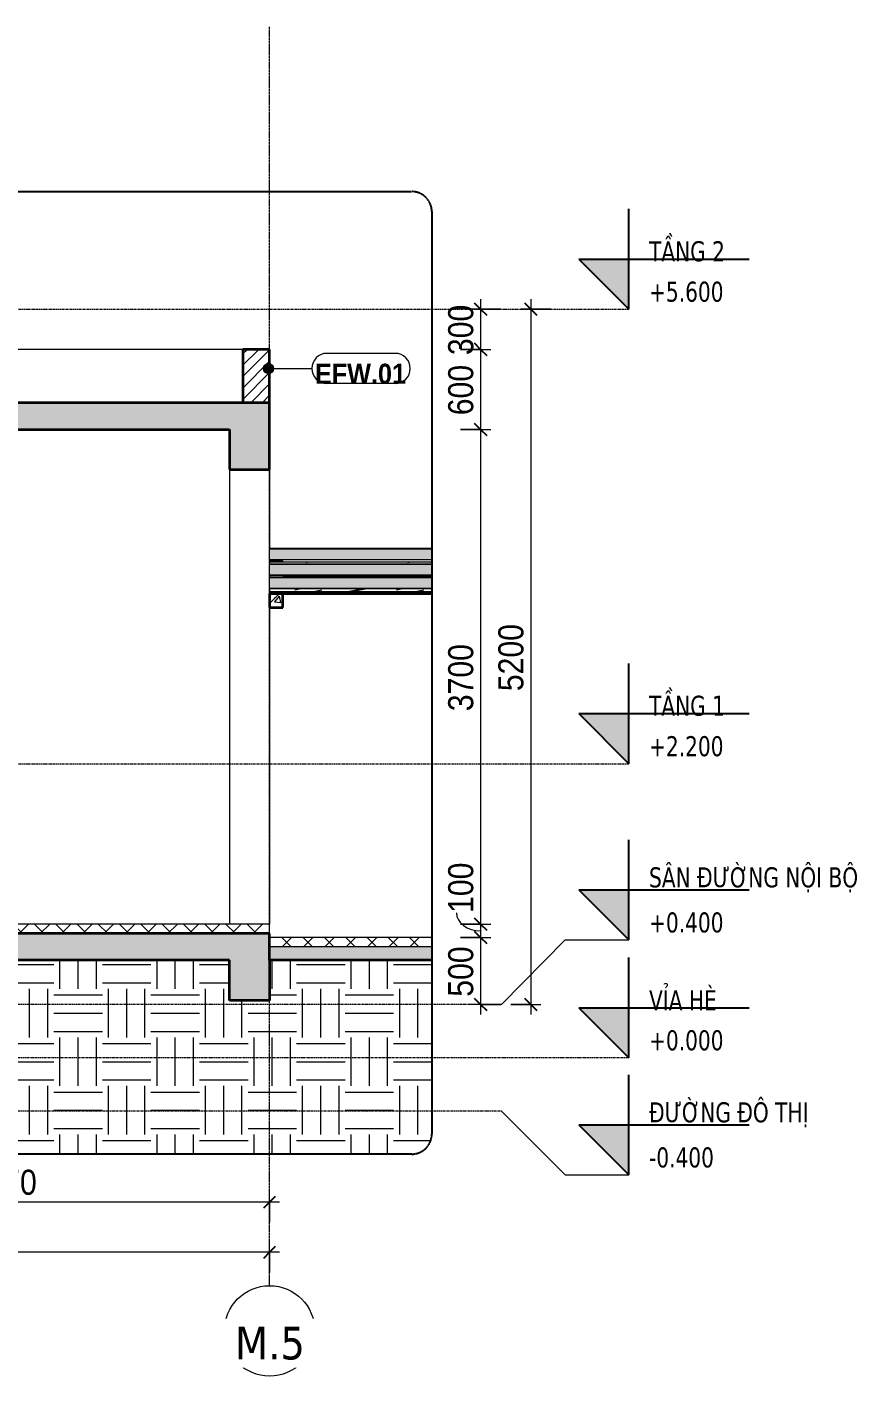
# Model space of a CAD drawing. Header units: millimetres. Extents: x 68650 to 268645, y -2410 to 17645.
# Drawn here: x 235854 to 242060, y -2380 to 7711 of the extents above; entities that cross this region are included whole.
import ezdxf

# ---------------------------------------------------------------- set-up
doc = ezdxf.new("R2010")
doc.units = ezdxf.units.MM
for name, pattern in [('Centre', [31.75, 6.35, -4.7625, 15.875, -4.7625]), ('Grid Line', [22.225, 12.7, -3.175, 3.175, -3.175]), ('Hidden', [7.14375, 4.7625, -2.38125])]:
    doc.linetypes.add(name, pattern=pattern)
for name, color, linetype, lineweight in [('A-ANNO-DIMS', 211, 'Continuous', 9), ('A-ANNO-DIMS-75', 211, 'Continuous', 9), ('A-ANNO-NOTE', 131, 'Continuous', 9), ('A-DETL-GENF', 92, 'Continuous', 18), ('A-DETL-GENF-2', 92, 'Hidden', 25), ('A-DETL-GENF-3', 9, 'Continuous', 18), ('A-DETL-MEDM', 33, 'Continuous', 35), ('A-FLOR-FNSH-1', 7, 'Continuous', 18), ('A-FLOR-LEVL', 51, 'Continuous', 9), ('A-FLOR-LEVL-1', 51, 'Continuous', 25), ('A-FLOR-LEVL-2', 51, 'Centre', 9), ('A-FLOR-MCUT', 51, 'Continuous', 18), ('A-FLOR-PATT-1', 8, 'Continuous', 18), ('A-GLAZ-CURT', 52, 'Continuous', 18), ('A-GLAZ-CURT-1', 8, 'Continuous', 18), ('A-GLAZ-CURT-2', 52, 'Continuous', 25), ('A-GLAZ-CWMG', 51, 'Continuous', 18), ('A-WALL', 113, 'Continuous', 18), ('A-WALL-2', 250, 'Continuous', 35), ('A-WALL-PATT-1', 111, 'Continuous', 18), ('S-COLS', 52, 'Continuous', 18), ('S-COLS-1', 52, 'Continuous', 35), ('S-COLS-3', 9, 'Continuous', 18), ('S-GRID-1', 1, 'Grid Line', 9), ('S-GRID-IDEN', 1, 'Continuous', 9)]:
    doc.layers.add(name, color=color, linetype=linetype, lineweight=lineweight)
doc.styles.add('Arial_B', font='arialbd.ttf', dxfattribs={"width": 0.9, "height": 150})
doc.styles.add('Tahoma_B', font='tahomabd.ttf', dxfattribs={"height": 243.75})
doc.styles.add('Tahoma_B_1', font='tahomabd.ttf', dxfattribs={"width": 0.85, "height": 150})
doc.styles.add('UTM Avo', font='', dxfattribs={"width": 0.9, "height": 187.5})
doc.styles.get('UTM Avo').set_extended_font_data('UTM Avo')
doc.dimstyles.new('1_Dim_chi_tiet_2_5', dxfattribs={"dimscale": 304.8, "dimtxt": 187.368928, "dimasz": 0.295276, "dimexe": 0.246063, "dimexo": 0.0625, "dimgap": 0.024606, "dimtad": 1, "dimdec": 0, "dimrnd": 5, "dimzin": 0, "dimdsep": 46, "dimtxsty": 'UTM Avo', "dimblk1": 'OBLIQUE', "dimblk2": 'OBLIQUE', "dimsah": 1, "dimcen": 0.09, "dimdle": 0.246063, "dimazin": 0, "dimtfac": 1, "dimtdec": 4, "dimtix": 1, "dimtmove": 0, "dimatfit": 3, "dimfxl": 0.492126, "dimfxlon": 1, "dimtvp": 1, "dimtolj": 1, "dimtzin": 0, "dimarcsym": 2})
doc.dimstyles.new('1_Dim_chi_tiet_2_5_1', dxfattribs={"dimscale": 304.8, "dimtxt": 187.368928, "dimasz": 0.295276, "dimexe": 0.246063, "dimexo": 0.0625, "dimgap": 0.024606, "dimtad": 1, "dimdec": 0, "dimrnd": 5, "dimzin": 0, "dimdsep": 46, "dimtxsty": 'UTM Avo', "dimblk1": 'OBLIQUE', "dimblk2": 'OBLIQUE', "dimsah": 1, "dimcen": 0.09, "dimdle": 0.246063, "dimazin": 0, "dimtfac": 1, "dimtdec": 4, "dimtix": 1, "dimtmove": 1, "dimatfit": 3, "dimfxl": 0.492126, "dimfxlon": 1, "dimtvp": 1, "dimtolj": 1, "dimtzin": 0, "dimarcsym": 2})
pattern_1 = [(45, (223716.03, 2375), (-79.5495, 79.5495), []), (135, (223716.03, 2375), (-79.5495, -79.5495), [])]
pattern_2 = [(50, (75501.14, 2375), (546.553, -47.817), [57.15, -628.65]), (355, (75501.14, 2375), (-105.728, 573.17), [45.72, -502.92]), (100.451, (75546.7, 2371), (440.828, 525.35), [48.57, -534.27]), (46.184, (75501.14, 2527.4), (813.237, -126.13), [85.725, -942.975]), (96.636, (75568.9, 2516.9), (712.207, 742.283), [72.855, -801.405]), (351.184, (75501.1, 2527.4), (712.215, 742.276), [68.58, -754.38]), (21, (75577.34, 2489.3), (454.843, -306.796), [57.15, -628.65]), (326, (75577.34, 2489.3), (185.406, 552.564), [45.72, -502.92]), (71.451, (75615.24, 2463.73), (640.251, 245.764), [48.57, -534.27]), (37.5, (75501.14, 2375), (9.2664, 253.665), [5.029, -491.795, 5.029, -505.511, -504.825]), (37.5, (75501.14, 2375), (9.2664, 253.665), [-1007.364, 5.029, -499.796]), (7.5, (75501.14, 2375), (200.4594, 300.5414), [5.029, -286.055, 5.029, -480.365, -192.405]), (7.5, (75501.14, 2375), (200.4594, 300.5414), [-776.478, 5.029, -187.376]), (327.5, (75331.21, 2375), (406.7728, -17.1864), [5.029, -185.471, 5.029, -589.331, -788.67]), (327.5, (75331.21, 2375), (406.7728, -17.1864), [-784.86, 5.029, -783.641]), (317.5, (75255, 2375), (444.388, 76.28), [5.029, -242.621, 5.029, -389.687, -560.07]), (317.5, (75255, 2375), (444.388, 76.28), [-642.366, 5.029, -555.041]), (45, (75501.14, 2375), (-188.5854, 188.5854), []), (45, (75501.14, 2660.75), (-188.5854, 188.5854), [])]
pattern_3 = [(11.254, (76396.27, 3477.935), (0.00027, 75.81383), [121.397, -655.543]), (11.254, (75634.27, 3477.935), (0.00027, 75.81383), [121.397, -655.543]), (11.254, (76761.045, 3492.58), (0.00027, 75.81383), [121.397, -655.543]), (11.254, (75999.045, 3492.58), (0.00027, 75.81383), [121.397, -655.543]), (11.254, (76705.836, 3487.41), (0.00027, 75.81383), [121.397, -655.543]), (11.254, (75943.836, 3487.41), (0.00027, 75.81383), [121.397, -655.543]), (11.254, (76649.56, 3517.02), (0.00027, 75.81383), [59.004, -717.935]), (11.254, (75887.56, 3517.02), (0.00027, 75.81383), [59.004, -717.935]), (11.254, (76612.75, 3512.44), (0.00027, 75.81383), [121.397, -655.543]), (11.254, (75850.75, 3512.44), (0.00027, 75.81383), [121.397, -655.543]), (11.254, (76619.246, 3515.73), (0.00027, 75.81383), [121.397, -655.543]), (11.254, (75857.246, 3515.73), (0.00027, 75.81383), [121.397, -655.543]), (11.254, (76311.816, 3501.3), (0.00027, 75.81383), [121.397, -655.543]), (11.254, (75549.816, 3501.3), (0.00027, 75.81383), [121.397, -655.543]), (11.254, (76318.31, 3505.174), (0.00027, 75.81383), [121.397, -655.543]), (11.254, (75556.31, 3505.174), (0.00027, 75.81383), [121.397, -655.543]), (11.254, (76320.06, 3507.97), (0.00027, 75.81383), [121.397, -655.543]), (11.254, (75558.06, 3507.97), (0.00027, 75.81383), [121.397, -655.543])]

# ---------------------------------------------------------------- blocks, each defined once
blk = doc.blocks.new('TRỤ ĐỂ XE ĐẦU HỒI - TRỤ ĐỂ XE ĐẦU HỒI-V80-TKCS_NHÀ MÁY PHÁT ĐIỆN - MẶT CẮT 1')
at = {"layer": 'S-COLS-3'}
h = blk.add_hatch(dxfattribs=at)
h.set_pattern_fill('FP_78', color=256, style=0, pattern_type=2)
h.set_pattern_definition(pattern_2)
h.paths.add_polyline_path([(89553, 3369), (89553, 3470), (89453, 3470), (89453, 3369)])
h = blk.add_hatch(dxfattribs=at)
h.set_pattern_fill('FP_78', color=256, style=0, pattern_type=2)
h.set_pattern_definition(pattern_2)
h.paths.add_polyline_path([(89553, 3369), (89553, 3470), (89453, 3470), (89453, 3369)])
at = {"layer": 'S-COLS'}
for p, q in [((89453, 3718), (89453, 3707)), ((89553, 3718), (89453, 3718)), ((89553, 3707), (89553, 3718)), ((89453, 3597), (89453, 3594)), ((89553, 3594), (89553, 3597)), ((89453, 3510), (89453, 3508)), ((89453, 3472), (89453, 3470)), ((89553, 3508), (89553, 3510)), ((89553, 3470), (89553, 3472))]:
    blk.add_line(p, q, dxfattribs=at)
at = {"layer": 'S-COLS-1'}
for p, q in [((89553, 3470), (89453, 3470)), ((89453, 3470), (89453, 3369)), ((89553, 3369), (89553, 3470)), ((89453, 3369), (89553, 3369))]:
    blk.add_line(p, q, dxfattribs=at)
blk = doc.blocks.new('Rectangular Mullion - 40 x 80mm-2358312-TKCS_NHÀ MÁY PHÁT ĐIỆN - MẶT CẮT 1')
at = {"layer": 'A-GLAZ-CWMG'}
for points in [[(89453, 3806), (90666, 3806), (90666, 3809), (89453, 3809)], [(89453, 3726), (90666, 3726), (90666, 3806), (89453, 3806)]]:
    blk.add_hatch(color=256, dxfattribs=at).paths.add_polyline_path(points)
for p, q in [((89453, 3806), (89453, 3809)), ((90666, 3809), (89453, 3809)), ((89453, 3726), (89453, 3806)), ((90666, 3806), (89453, 3806)), ((90666, 3726), (89453, 3726))]:
    blk.add_line(p, q, dxfattribs=at)
blk = doc.blocks.new('System Panel - Glazed-2358310-TKCS_NHÀ MÁY PHÁT ĐIỆN - MẶT CẮT 1')
at = {"layer": 'A-GLAZ-CURT'}
h = blk.add_hatch(dxfattribs=at)
h.set_pattern_fill('FP_80', color=256, style=0, pattern_type=2)
h.set_pattern_definition(pattern_3)
h.paths.add_polyline_path([(90666, 3484), (90666, 3508), (89453, 3508), (89453, 3484)])
at = {"layer": 'A-GLAZ-CURT-1'}
h = blk.add_hatch(dxfattribs=at)
h.set_pattern_fill('FP_81', color=256, style=0, pattern_type=2)
h.set_pattern_definition([(45, (75501.14, 2375), (-126.285, 126.285), []), (45, (75501.14, 2464.3), (-126.285, 126.285), []), (50, (75501.14, 2375), (204.957, -17.931), [21.431, -235.744]), (355, (75501.14, 2375), (-39.6478, 214.9384), [17.145, -188.595]), (100.451, (75518.22, 2373.5), (165.3105, 197.0067), [18.214, -200.351]), (46.184, (75501.14, 2432.15), (304.964, -47.2988), [32.147, -353.616]), (96.636, (75526.55, 2428.2), (267.078, 278.356), [27.321, -300.527]), (351.184, (75501.14, 2432.15), (267.08, 278.3534), [25.718, -282.893]), (21, (75529.72, 2417.86), (170.5664, -115.0479), [21.431, -235.744]), (326, (75529.72, 2417.86), (69.5275, 207.211), [17.145, -188.595]), (71.451, (75543.93, 2408.28), (240.0946, 92.1618), [18.214, -200.351]), (37.5, (75501.14, 2375), (3.4749, 95.12457), [3.772, -182.537, 3.772, -187.681, -189.309]), (37.5, (75501.14, 2375), (3.4749, 95.12457), [-377.761, 3.772, -185.537]), (7.5, (75501.14, 2375), (75.1724, 112.70316), [3.772, -105.385, 3.772, -178.251, -72.152]), (7.5, (75501.14, 2375), (75.1724, 112.70316), [-291.179, 3.772, -68.38]), (327.5, (75437.42, 2375), (152.54013, -6.4451), [3.772, -67.666, 3.772, -219.113, -295.751]), (327.5, (75437.42, 2375), (152.54013, -6.4451), [-294.323, 3.772, -291.979]), (317.5, (75408.84, 2375), (166.6458, 28.6049), [3.772, -89.097, 3.772, -144.247, -210.026]), (317.5, (75408.84, 2375), (166.6458, 28.6049), [-240.887, 3.772, -206.254])])
h.paths.add_polyline_path([(90666, 3472), (90666, 3484), (89453, 3484), (89453, 3472)])
at = {"layer": 'A-GLAZ-CURT'}
for p, q in [((90666, 3508), (89453, 3508)), ((89453, 3508), (89453, 3484))]:
    blk.add_line(p, q, dxfattribs=at)
at = {"layer": 'A-GLAZ-CURT-2'}
for p, q in [((90666, 3484), (89453, 3484)), ((89453, 3484), (89453, 3472)), ((89453, 3472), (90666, 3472))]:
    blk.add_line(p, q, dxfattribs=at)
blk = doc.blocks.new('System Panel - Glazed-V81-TKCS_NHÀ MÁY PHÁT ĐIỆN - MẶT CẮT 1')
at = {"layer": 'A-GLAZ-CURT'}
h = blk.add_hatch(dxfattribs=at)
h.set_pattern_fill('FP_80', color=256, style=0, pattern_type=2)
h.set_pattern_definition(pattern_3)
h.paths.add_polyline_path([(89453, 3608), (90666, 3608), (90666, 3610), (89453, 3610)])
h.paths.add_polyline_path([(89453, 3693), (90666, 3693), (90666, 3707), (89453, 3707)])
h = blk.add_hatch(dxfattribs=at)
h.set_pattern_fill('FP_82', color=256, style=0, pattern_type=2)
h.set_pattern_definition([(63.321, (76396.27, 2562.1), (-0.003, 758.2195), [265.175, -1431.948]), (63.321, (75634.27, 2562.1), (-0.003, 758.2195), [265.175, -1431.948]), (63.321, (76761.04, 2708.57), (-0.003, 758.2195), [265.175, -1431.948]), (63.321, (75999.04, 2708.57), (-0.003, 758.2195), [265.175, -1431.948]), (63.321, (76705.84, 2656.86), (-0.003, 758.2195), [265.175, -1431.948]), (63.321, (75943.84, 2656.86), (-0.003, 758.2195), [265.175, -1431.948]), (63.321, (76649.56, 2953), (-0.003, 758.2195), [128.888, -1568.236]), (63.321, (75887.56, 2953), (-0.003, 758.2195), [128.888, -1568.236]), (63.321, (76612.75, 2907.17), (-0.003, 758.2195), [265.175, -1431.948]), (63.321, (75850.75, 2907.17), (-0.003, 758.2195), [265.175, -1431.948]), (63.321, (76619.25, 2940.08), (-0.003, 758.2195), [265.175, -1431.948]), (63.321, (75857.25, 2940.08), (-0.003, 758.2195), [265.175, -1431.948]), (63.321, (76311.8, 2795.72), (-0.003, 758.2195), [265.175, -1431.948]), (63.321, (75549.8, 2795.72), (-0.003, 758.2195), [265.175, -1431.948]), (63.321, (76318.3, 2834.5), (-0.003, 758.2195), [265.175, -1431.948]), (63.321, (75556.3, 2834.5), (-0.003, 758.2195), [265.175, -1431.948]), (63.321, (76320.06, 2862.47), (-0.003, 758.2195), [265.175, -1431.948]), (63.321, (75558.06, 2862.47), (-0.003, 758.2195), [265.175, -1431.948])])
h.paths.add_polyline_path([(89553, 3596), (90666, 3596), (90666, 3608), (89453, 3608), (89453, 3597), (89553, 3597)])
for p, q in [((90666, 3707), (89453, 3707)), ((89453, 3707), (89453, 3693)), ((89453, 3610), (89453, 3608)), ((89453, 3608), (90666, 3608)), ((89453, 3608), (89453, 3597)), ((90666, 3596), (89553, 3596))]:
    blk.add_line(p, q, dxfattribs=at)
blk = doc.blocks.new('Rectangular Mullion - 40 x 80mm-2358318-TKCS_NHÀ MÁY PHÁT ĐIỆN - MẶT CẮT 1')
at = {"layer": 'A-GLAZ-CWMG'}
for points in [[(89453, 3590), (90666, 3590), (90666, 3594), (89453, 3594)], [(89453, 3510), (90666, 3510), (90666, 3590), (89453, 3590)]]:
    blk.add_hatch(color=256, dxfattribs=at).paths.add_polyline_path(points)
for p, q in [((89453, 3590), (89453, 3594)), ((90666, 3594), (89453, 3594)), ((89453, 3510), (89453, 3590)), ((90666, 3590), (89453, 3590)), ((90666, 3510), (89453, 3510))]:
    blk.add_line(p, q, dxfattribs=at)
blk = doc.blocks.new('BORDER VIEW - BORDER VIEW-2322467-TKCS_NHÀ MÁY PHÁT ĐIỆN - MẶT CẮT 1')
at = {"layer": 'A-DETL-GENF-2'}
for p, q in [((70443, 6480), (90516, 6480)), ((90666, 6330), (90666, -570)), ((90516, -720), (70443, -720))]:
    blk.add_line(p, q, dxfattribs=at)
for centre, start, end in [((90516, 6330), 0, 90), ((90516, -570), 270, 360)]:
    blk.add_arc(centre, 150, start, end, dxfattribs=at)
blk = doc.blocks.new('Level - CAO ĐỘ LEVEL-350587-TKCS_NHÀ MÁY PHÁT ĐIỆN - MẶT CẮT 1')
at = {"layer": 'A-FLOR-LEVL'}
blk.add_hatch(color=256, dxfattribs=at).paths.add_polyline_path([(92140, 2575), (92140, 2200), (91765, 2575)])
at = {"layer": 'A-FLOR-LEVL-1'}
for p, q in [((92140, 2200), (92140, 2950)), ((91765, 2575), (92140, 2200)), ((91765, 2575), (93040, 2575))]:
    blk.add_line(p, q, dxfattribs=at)
blk = doc.blocks.new('Grid - M_Grid Head - Circle-353313-TKCS_NHÀ MÁY PHÁT ĐIỆN - MẶT CẮT 1')
at = {"layer": 'S-GRID-IDEN'}
blk.add_circle((71453, -2043), 338, dxfattribs=at)
blk = doc.blocks.new('DIMBLOCK71-TKCS_NHÀ MÁY PHÁT ĐIỆN - MẶT CẮT 1')
at = {"layer": 'A-ANNO-DIMS-75'}
for p, q in [((233696, -1230), (233696, -1005)), ((237667, -1230), (237667, -1005)), ((237742, -1080), (233696, -1080)), ((233696, -1080), (233696, -1230)), ((237667, -1080), (237667, -1230))]:
    blk.add_line(p, q, dxfattribs=at)
at = {"layer": 'A-ANNO-DIMS-75', "lineweight": 25}
for p, q in [((233696, -1080), (233651, -1125)), ((233696, -1080), (233741, -1035)), ((237667, -1080), (237622, -1125)), ((237667, -1080), (237712, -1035))]:
    blk.add_line(p, q, dxfattribs=at)
at = {"layer": 'A-ANNO-DIMS-75', "color": 0, "insert": (235425, -837), "char_height": 187.5, "width": 616.24, "attachment_point": 1, "line_spacing_factor": 1.110334, "style": 'UTM Avo'}
blk.add_mtext('3970', dxfattribs=at)
blk = doc.blocks.new('_Oblique')
at = {"color": 0, "linetype": 'ByBlock', "lineweight": -2}
blk.add_line((-0.5, -0.5), (0.5, 0.5), dxfattribs=at)
blk = doc.blocks.new('DIMBLOCK75-TKCS_NHÀ MÁY PHÁT ĐIỆN - MẶT CẮT 1')
at = {"layer": 'A-ANNO-DIMS-75'}
for p, q in [((219667, -1605), (219667, -1380)), ((237667, -1605), (237667, -1380)), ((237742, -1455), (219592, -1455)), ((219667, -1455), (219667, -1605)), ((237667, -1455), (237667, -1605))]:
    blk.add_line(p, q, dxfattribs=at)
at = {"layer": 'A-ANNO-DIMS-75', "lineweight": 25}
for p, q in [((219667, -1455), (219712, -1410)), ((237667, -1455), (237712, -1410)), ((219667, -1455), (219622, -1500)), ((237667, -1455), (237622, -1500))]:
    blk.add_line(p, q, dxfattribs=at)
at = {"layer": 'A-ANNO-DIMS-75', "color": 0, "insert": (228346, -1212), "char_height": 187.5, "width": 770.29, "attachment_point": 1, "line_spacing_factor": 1.110334, "style": 'UTM Avo'}
blk.add_mtext('18000', dxfattribs=at)
blk = doc.blocks.new('DIMBLOCK77-TKCS_NHÀ MÁY PHÁT ĐIỆN - MẶT CẮT 1')
at = {"layer": 'A-ANNO-DIMS-75'}
for p, q in [((239246, 5675), (239246, 5300)), ((239396, 5600), (239171, 5600)), ((239246, 5600), (239396, 5600)), ((239096, 5300), (239321, 5300)), ((239246, 5300), (239096, 5300))]:
    blk.add_line(p, q, dxfattribs=at)
at = {"layer": 'A-ANNO-DIMS-75', "lineweight": 25}
for p, q in [((239246, 5600), (239201, 5645)), ((239246, 5600), (239291, 5555)), ((239246, 5300), (239201, 5345)), ((239246, 5300), (239291, 5255))]:
    blk.add_line(p, q, dxfattribs=at)
at = {"layer": 'A-ANNO-DIMS-75', "color": 0, "insert": (239003, 5257), "char_height": 187.5, "width": 462.18, "attachment_point": 1, "rotation": 90, "line_spacing_factor": 1.110334, "style": 'UTM Avo'}
blk.add_mtext('300', dxfattribs=at)
blk = doc.blocks.new('DIMBLOCK78-TKCS_NHÀ MÁY PHÁT ĐIỆN - MẶT CẮT 1')
at = {"layer": 'A-ANNO-DIMS-75'}
for p, q in [((239096, 5300), (239321, 5300)), ((239246, 5300), (239096, 5300)), ((239246, 5300), (239246, 4700)), ((239096, 4700), (239321, 4700)), ((239246, 4700), (239096, 4700))]:
    blk.add_line(p, q, dxfattribs=at)
at = {"layer": 'A-ANNO-DIMS-75', "lineweight": 25}
for p, q in [((239246, 5300), (239201, 5345)), ((239246, 5300), (239291, 5255)), ((239246, 4700), (239201, 4745)), ((239246, 4700), (239291, 4655))]:
    blk.add_line(p, q, dxfattribs=at)
at = {"layer": 'A-ANNO-DIMS-75', "color": 0, "insert": (239003, 4807), "char_height": 187.5, "width": 462.18, "attachment_point": 1, "rotation": 90, "line_spacing_factor": 1.110334, "style": 'UTM Avo'}
blk.add_mtext('600', dxfattribs=at)
blk = doc.blocks.new('DIMBLOCK79-TKCS_NHÀ MÁY PHÁT ĐIỆN - MẶT CẮT 1')
at = {"layer": 'A-ANNO-DIMS-75', "lineweight": 25}
for p, q in [((239246, 4700), (239201, 4745)), ((239246, 4700), (239291, 4655)), ((239246, 1000), (239201, 1045)), ((239246, 1000), (239291, 955))]:
    blk.add_line(p, q, dxfattribs=at)
at = {"layer": 'A-ANNO-DIMS-75'}
for p, q in [((239096, 4700), (239321, 4700)), ((239246, 4700), (239096, 4700)), ((239246, 4700), (239246, 1000)), ((239096, 1000), (239321, 1000)), ((239246, 1000), (239096, 1000))]:
    blk.add_line(p, q, dxfattribs=at)
at = {"layer": 'A-ANNO-DIMS-75', "color": 0, "insert": (239003, 2593), "char_height": 187.5, "width": 616.24, "attachment_point": 1, "rotation": 90, "line_spacing_factor": 1.110334, "style": 'UTM Avo'}
blk.add_mtext('3700', dxfattribs=at)
blk = doc.blocks.new('DIMBLOCK80-TKCS_NHÀ MÁY PHÁT ĐIỆN - MẶT CẮT 1')
at = {"layer": 'A-ANNO-DIMS-75', "lineweight": 25}
for p, q in [((239246, 1000), (239201, 1045)), ((239246, 900), (239201, 945)), ((239246, 1000), (239291, 955)), ((239246, 900), (239291, 855))]:
    blk.add_line(p, q, dxfattribs=at)
at = {"layer": 'A-ANNO-DIMS-75'}
for p, q in [((239096, 1000), (239321, 1000)), ((239246, 1000), (239096, 1000)), ((239246, 1000), (239246, 900)), ((239096, 900), (239321, 900)), ((239246, 900), (239096, 900))]:
    blk.add_line(p, q, dxfattribs=at)
blk.add_ellipse((239246, 1084), major_axis=(181, 0), ratio=0.740993, start_param=3.141593, end_param=4.712389, dxfattribs=at)
at = {"layer": 'A-ANNO-DIMS-75', "color": 0, "insert": (239003, 1084), "char_height": 187.5, "width": 462.18, "attachment_point": 1, "rotation": 90, "line_spacing_factor": 1.110334, "style": 'UTM Avo'}
blk.add_mtext('100', dxfattribs=at)
blk = doc.blocks.new('DIMBLOCK81-TKCS_NHÀ MÁY PHÁT ĐIỆN - MẶT CẮT 1')
at = {"layer": 'A-ANNO-DIMS-75', "lineweight": 25}
for p, q in [((239246, 900), (239201, 945)), ((239246, 900), (239291, 855)), ((239246, 400), (239201, 445)), ((239246, 400), (239291, 355))]:
    blk.add_line(p, q, dxfattribs=at)
at = {"layer": 'A-ANNO-DIMS-75'}
for p, q in [((239096, 900), (239321, 900)), ((239246, 900), (239096, 900)), ((239246, 900), (239246, 325)), ((239396, 400), (239171, 400)), ((239246, 400), (239396, 400))]:
    blk.add_line(p, q, dxfattribs=at)
at = {"layer": 'A-ANNO-DIMS-75', "color": 0, "insert": (239003, 457), "char_height": 187.5, "width": 462.18, "attachment_point": 1, "rotation": 90, "line_spacing_factor": 1.110334, "style": 'UTM Avo'}
blk.add_mtext('500', dxfattribs=at)
blk = doc.blocks.new('DIMBLOCK82-TKCS_NHÀ MÁY PHÁT ĐIỆN - MẶT CẮT 1')
at = {"layer": 'A-ANNO-DIMS-75'}
for p, q in [((239621, 5675), (239621, 325)), ((239771, 5600), (239546, 5600)), ((239621, 5600), (239771, 5600)), ((239471, 400), (239696, 400)), ((239621, 400), (239471, 400))]:
    blk.add_line(p, q, dxfattribs=at)
at = {"layer": 'A-ANNO-DIMS-75', "lineweight": 25}
for p, q in [((239621, 5600), (239576, 5645)), ((239621, 5600), (239666, 5555)), ((239621, 400), (239576, 445)), ((239621, 400), (239666, 355))]:
    blk.add_line(p, q, dxfattribs=at)
at = {"layer": 'A-ANNO-DIMS-75', "color": 0, "insert": (239378, 2743), "char_height": 187.5, "width": 616.24, "attachment_point": 1, "rotation": 90, "line_spacing_factor": 1.110334, "style": 'UTM Avo'}
blk.add_mtext('5200', dxfattribs=at)
blk = doc.blocks.new('NCV_GHI CHU VAT LIEU HOAN THIEN - NCV_GHI CHU VAT LIEU HOAN THIEN-2361198-TKCS_NHÀ MÁY PHÁT ĐIỆN - MẶT CẮT 1')
at = {"layer": 'A-ANNO-NOTE'}
for p, q in [((82820, 4170), (82310, 4170)), ((82820, 3944), (82310, 3944))]:
    blk.add_line(p, q, dxfattribs=at)
for centre, start, end in [((82310, 4057), 90, 270), ((82820, 4057), 270, 90)]:
    blk.add_arc(centre, 113, start, end, dxfattribs=at)

msp = doc.modelspace()

# ---------------------------------------------------------------- hatches: boundary and pattern name
at = {"layer": 'A-ANNO-NOTE'}
h = msp.add_hatch(color=256, dxfattribs=at)
edge = h.paths.add_edge_path()
edge.add_arc((237659.6, 5156.2), 37.5, 0, 360)
at = {"layer": 'A-DETL-GENF-3'}
h = msp.add_hatch(dxfattribs=at)
h.set_pattern_fill('FP_78', color=256, style=0, pattern_type=2)
h.set_pattern_definition([(50, (223716.03, 2375), (546.553, -47.817), [57.15, -628.65]), (355, (223716, 2375), (-105.728, 573.17), [45.72, -502.92]), (100.451, (223761.57, 2371), (440.828, 525.35), [48.57, -534.27]), (46.184, (223716, 2527.4), (813.237, -126.13), [85.725, -942.975]), (96.636, (223783.8, 2516.9), (712.207, 742.283), [72.855, -801.405]), (351.184, (223716, 2527.4), (712.215, 742.276), [68.58, -754.38]), (21, (223792.23, 2489.3), (454.843, -306.796), [57.15, -628.65]), (326, (223792.2, 2489.3), (185.406, 552.564), [45.72, -502.92]), (71.451, (223830.13, 2463.73), (640.251, 245.764), [48.57, -534.27]), (37.5, (223716.03, 2375), (9.2664, 253.665), [5.029, -491.795, 5.029, -505.511, -504.825]), (37.5, (223716.03, 2375), (9.2664, 253.665), [-1007.364, 5.029, -499.796]), (7.5, (223716.03, 2375), (200.4594, 300.5414), [5.029, -286.055, 5.029, -480.365, -192.405]), (7.5, (223716.03, 2375), (200.4594, 300.5414), [-776.478, 5.029, -187.376]), (327.5, (223546.1, 2375), (406.7728, -17.1864), [5.029, -185.471, 5.029, -589.331, -788.67]), (327.5, (223546.1, 2375), (406.7728, -17.1864), [-784.86, 5.029, -783.641]), (317.5, (223469.9, 2375), (444.388, 76.28), [5.029, -242.621, 5.029, -389.687, -560.07]), (317.5, (223469.9, 2375), (444.388, 76.28), [-642.366, 5.029, -555.041]), (45, (223716.03, 2375), (-188.5854, 188.5854), []), (45, (223716.03, 2660.75), (-188.5854, 188.5854), [])])
h.paths.add_polyline_path([(237367.5, 430), (237667.5, 430), (237667.5, 930), (219667.5, 930), (219667.5, 430), (219967.5, 430), (219967.5, 730), (224367.5, 730), (224367.5, 430), (224667.5, 430), (224667.5, 730), (229795.6, 730), (229795.6, 430), (230095.6, 430), (230095.6, 730), (233545.6, 730), (233545.6, 430), (233845.6, 430), (233845.6, 730), (237367.5, 730), (237367.5, 658.9)])
h.paths.add_polyline_path([(237667.5, 4400), (237667.5, 4900), (219667.5, 4900), (219667.5, 4400), (219967.5, 4400), (219967.5, 4700), (224367.5, 4700), (224367.5, 4400), (224667.5, 4400), (224667.5, 4700), (229795.6, 4700), (229795.6, 4400), (230095.6, 4400), (230095.6, 4700), (233545.6, 4700), (233545.6, 4400), (233845.6, 4400), (233845.6, 4700), (237367.5, 4700), (237367.5, 4400)])
h = msp.add_hatch(dxfattribs=at)
h.set_pattern_fill('FP_83', color=256, style=0, pattern_type=2)
h.set_pattern_definition([(0, (223716.03, 2375), (362.902, 362.902), [362.902, -362.902]), (0, (223716.03, 2511.1), (362.902, 362.902), [362.902, -362.902]), (0, (223716.03, 2647.18), (362.902, 362.902), [362.902, -362.902]), (90, (223761.4, 2692.54), (-362.902, 362.903), [362.902, -362.902]), (90, (223897.48, 2692.54), (-362.902, 362.903), [362.902, -362.902]), (90, (224033.57, 2692.54), (-362.902, 362.903), [362.902, -362.902])])
h.paths.add_polyline_path([(228706.4, -720), (238730.5, -720), (238769.3, -714.9), (238805.5, -699.9), (238836.5, -676.1), (238860.4, -645), (238875.3, -608.8), (238880.5, -567.2), (238880.5, 730), (237667.5, 730), (237667.5, 430), (237367.5, 430), (237367.5, 730), (233845.6, 730), (233845.6, 430), (233545.6, 430), (233545.6, 730), (230095.6, 730), (230095.6, 430), (229795.6, 430), (229795.6, 730), (224667.5, 730), (224667.5, 430), (224367.5, 430), (224367.5, 730), (219967.5, 730), (219967.5, 430), (219667.5, 430), (219667.5, 680), (218507.5, 680), (218507.5, -570), (218512.6, -608.8), (218527.5, -645), (218551.4, -676.1), (218582.5, -699.9), (218618.6, -714.9), (218657.5, -720), (226152, -720)])
at = {"layer": 'A-FLOR-PATT-1'}
h = msp.add_hatch(dxfattribs=at)
h.set_pattern_fill('FP_76', color=256, style=0, pattern_type=2)
h.set_pattern_definition(pattern_1)
h.paths.add_polyline_path([(219667.5, 930), (237667.5, 930), (237667.5, 1000), (219667.5, 1000)])
h = msp.add_hatch(dxfattribs=at)
h.set_pattern_fill('FP_76', color=256, style=0, pattern_type=2)
h.set_pattern_definition(pattern_1)
h.paths.add_polyline_path([(218507.5, 830), (219667.5, 830), (219667.5, 900), (218507.5, 900), (218507.5, 897)])
h.paths.add_polyline_path([(238880.5, 830), (238880.5, 900), (237667.5, 900), (237667.5, 830)])
h = msp.add_hatch(dxfattribs=at)
h.set_pattern_fill('FP_74', color=256, style=0, pattern_type=2)
h.set_pattern_definition([(0, (223716.03, 2375), (304.8, 76.2), [25.146, -203.454, 25.146, -203.454, -1219.2]), (0, (223716.03, 2375), (304.8, 76.2), [-457.2, 25.146, -432.054, 25.146, -203.454, -533.4]), (0, (223716.03, 2375), (304.8, 76.2), [-1143, 25.146, -127.254, 25.146, -355.854]), (120, (223830.33, 2413.1), (-218.39114, 225.86454), [25.146, -203.454, 25.146, -203.454, -1219.2]), (120, (223830.33, 2413.1), (-218.39114, 225.86454), [-457.2, 25.146, -432.054, 25.146, -203.454, -533.4]), (120, (223830.33, 2413.1), (-218.39114, 225.86454), [-1143, 25.146, -127.254, 25.146, -355.854]), (240, (223868.43, 2565.5), (-86.40886, -302.06454), [25.146, -203.454, 25.146, -203.454, -1219.2]), (240, (223868.43, 2565.5), (-86.40886, -302.06454), [-457.2, 25.146, -432.054, 25.146, -203.454, -533.4]), (240, (223868.43, 2565.5), (-86.40886, -302.06454), [-1143, 25.146, -127.254, 25.146, -355.854])])
h.paths.add_polyline_path([(218507.5, 680), (219667.5, 680), (219667.5, 830), (218507.5, 830), (218507.5, 730)])
h.paths.add_polyline_path([(237667.5, 730), (238880.5, 730), (238880.5, 830), (237667.5, 830)])
h = msp.add_hatch(dxfattribs=at)
h.set_pattern_fill('FP_75', color=256, style=0, pattern_type=2)
h.set_pattern_definition([(50, (223716.03, 2375), (136.6383, -11.95415), [14.287, -157.162]), (355, (223716.03, 2375), (-26.4318, 143.293), [11.43, -125.73]), (100.451, (223727.41, 2374), (110.2073, 131.3379), [12.143, -133.568]), (46.184, (223716.03, 2413.1), (203.3093, -31.5316), [21.431, -235.744]), (96.636, (223732.97, 2410.47), (178.052, 185.5712), [18.214, -200.351]), (351.184, (223716.03, 2413.1), (178.0542, 185.5685), [17.145, -188.595]), (21, (223735.08, 2403.57), (113.7111, -76.6989), [14.287, -157.162]), (326, (223735.08, 2403.57), (46.352, 138.1412), [11.43, -125.73]), (71.451, (223744.55, 2397.18), (160.0634, 61.4411), [12.143, -133.568]), (37.5, (223716.027, 2375), (2.31655, 63.41591), [2.515, -121.691, 2.515, -125.12, -126.206]), (37.5, (223716.027, 2375), (2.31655, 63.41591), [-251.841, 2.515, -123.692]), (7.5, (223716.03, 2375), (50.11464, 75.13506), [2.515, -70.256, 2.515, -118.834, -48.101]), (7.5, (223716.03, 2375), (50.11464, 75.13506), [-194.12, 2.515, -45.587]), (327.5, (223673.546, 2375), (101.69342, -4.29674), [2.515, -45.11, 2.515, -146.075, -197.168]), (327.5, (223673.546, 2375), (101.69342, -4.29674), [-196.215, 2.515, -194.653]), (317.5, (223654.5, 2375), (111.0972, 19.0699), [2.515, -59.398, 2.515, -96.164, -140.018]), (317.5, (223654.5, 2375), (111.0972, 19.0699), [-160.592, 2.515, -137.503])])
h.paths.add_polyline_path([(218507.5, 680), (219667.5, 680), (219667.5, 830), (218507.5, 830), (218507.5, 730)])
h.paths.add_polyline_path([(237667.5, 730), (238880.5, 730), (238880.5, 830), (237667.5, 830)])
at = {"layer": 'A-WALL-PATT-1'}
h = msp.add_hatch(dxfattribs=at)
h.set_pattern_fill('FP_77', color=256, style=0, pattern_type=2)
h.set_pattern_definition([(45, (223716.03, 2375), (-42.4264, 42.4264), [])])
h.paths.add_polyline_path([(237667.5, 4900), (237667.5, 5300), (237467.5, 5300), (237467.5, 4900)])

# ---------------------------------------------------------------- linework, layer by layer
at = {"layer": 'A-ANNO-NOTE'}
msp.add_line((237659.6, 5156.2), (237983.3, 5156.2), dxfattribs=at)
msp.add_circle((237659.6, 5156.2), 37.5, dxfattribs=at)
at = {"layer": 'A-DETL-MEDM'}
for p, q in [((237667.5, 4900), (219667.5, 4900)), ((237667.5, 4400), (237667.5, 4900)), ((233845.6, 4700), (237367.5, 4700)), ((237367.5, 4700), (237367.5, 4400)), ((237367.5, 4400), (237667.5, 4400)), ((237667.5, 930), (219667.5, 930)), ((237667.5, 730), (237667.5, 930)), ((237367.5, 730), (233845.6, 730)), ((237367.5, 430), (237367.5, 730)), ((238880.5, 730), (237667.5, 730)), ((237667.5, 730), (237667.5, 430)), ((237667.5, 430), (237367.5, 430))]:
    msp.add_line(p, q, dxfattribs=at)
at = {"layer": 'A-FLOR-FNSH-1'}
for p, q in [((237667.5, 1000), (219667.5, 1000)), ((237667.5, 930), (237667.5, 1000)), ((238880.5, 900), (237667.5, 900))]:
    msp.add_line(p, q, dxfattribs=at)
at = {"layer": 'A-FLOR-LEVL'}
for p, q in [((239402.4, 400), (239878.7, 881.6)), ((239878.7, 881.6), (240354.9, 881.6)), ((239402.4, -400), (239878.7, -876.2)), ((239878.7, -876.2), (240354.9, -876.2))]:
    msp.add_line(p, q, dxfattribs=at)
at = {"layer": 'A-FLOR-LEVL-2'}
for p, q in [((217496.2, 5600), (240354.9, 5600)), ((217496.2, 2200), (240354.9, 2200)), ((239402.4, 400), (217496.2, 400)), ((240354.9, 0), (217496.2, 0)), ((239402.4, -400), (217496.2, -400))]:
    msp.add_line(p, q, dxfattribs=at)
at = {"layer": 'A-FLOR-MCUT'}
msp.add_line((238880.5, 830), (237667.5, 830), dxfattribs=at)
at = {"layer": 'A-WALL'}
msp.add_line((237467.5, 5300), (219867.5, 5300), dxfattribs=at)
at = {"layer": 'A-WALL-2'}
for p, q in [((237667.5, 5300), (237467.5, 5300)), ((237467.5, 5300), (237467.5, 4900)), ((237667.5, 4900), (237667.5, 5300))]:
    msp.add_line(p, q, dxfattribs=at)
at = {"layer": 'S-COLS'}
for p, q in [((237367.5, 4400), (237367.5, 1000)), ((237667.5, 4400), (237667.5, 3809.5)), ((237667.5, 3725.9), (237667.5, 3718.4)), ((237667.5, 3369.5), (237667.5, 1000))]:
    msp.add_line(p, q, dxfattribs=at)
at = {"layer": 'S-GRID-1'}
for p, q in [((237667.5, 5836.5), (237667.5, 7711.5)), ((237667.5, 169.6), (237667.5, 5836.5)), ((237667.5, -1705.4), (237667.5, 169.6))]:
    msp.add_line(p, q, dxfattribs=at)

# ---------------------------------------------------------------- block references
at = {"layer": 'A-ANNO-NOTE'}
msp.add_blockref('NCV_GHI CHU VAT LIEU HOAN THIEN - NCV_GHI CHU VAT LIEU HOAN THIEN-2361198-TKCS_NHÀ MÁY PHÁT ĐIỆN - MẶT CẮT 1', (155786.7, 1100), dxfattribs=at)
at = {"layer": 'A-DETL-GENF'}
msp.add_blockref('BORDER VIEW - BORDER VIEW-2322467-TKCS_NHÀ MÁY PHÁT ĐIỆN - MẶT CẮT 1', (148214.9, 0), dxfattribs=at)
at = {"layer": 'A-FLOR-LEVL-1'}
for p in [(148214.9, 3400), (148214.9, 0), (148214.9, -1318.4), (148214.9, -2200), (148214.9, -3076.2)]:
    msp.add_blockref('Level - CAO ĐỘ LEVEL-350587-TKCS_NHÀ MÁY PHÁT ĐIỆN - MẶT CẮT 1', p, dxfattribs=at)
at = {"layer": 'A-GLAZ-CURT'}
for name in ['System Panel - Glazed-V81-TKCS_NHÀ MÁY PHÁT ĐIỆN - MẶT CẮT 1', 'System Panel - Glazed-2358310-TKCS_NHÀ MÁY PHÁT ĐIỆN - MẶT CẮT 1']:
    msp.add_blockref(name, (148214.9, 0), dxfattribs=at)
at = {"layer": 'A-GLAZ-CWMG'}
for name, p in [('Rectangular Mullion - 40 x 80mm-2358312-TKCS_NHÀ MÁY PHÁT ĐIỆN - MẶT CẮT 1', (148214.9, 0)), ('Rectangular Mullion - 40 x 80mm-2358318-TKCS_NHÀ MÁY PHÁT ĐIỆN - MẶT CẮT 1', (148214.9, 99.5)), ('Rectangular Mullion - 40 x 80mm-2358318-TKCS_NHÀ MÁY PHÁT ĐIỆN - MẶT CẮT 1', (148214.9, 0))]:
    msp.add_blockref(name, p, dxfattribs=at)
at = {"layer": 'S-COLS'}
msp.add_blockref('TRỤ ĐỂ XE ĐẦU HỒI - TRỤ ĐỂ XE ĐẦU HỒI-V80-TKCS_NHÀ MÁY PHÁT ĐIỆN - MẶT CẮT 1', (148214.9, 0), dxfattribs=at)
at = {"layer": 'S-GRID-IDEN'}
msp.add_blockref('Grid - M_Grid Head - Circle-353313-TKCS_NHÀ MÁY PHÁT ĐIỆN - MẶT CẮT 1', (166214.9, 0), dxfattribs=at)

# ---------------------------------------------------------------- texts
at = {"layer": 'A-ANNO-NOTE', "insert": (238347.4, 5116.5), "char_height": 150, "width": 691.875, "attachment_point": 5, "line_spacing_factor": 0.936439, "style": 'Arial_B'}
msp.add_mtext('\\pt3.375,6.75,10.125,13.5,16.875,20.25,23.625,27,30.375,33.75,37.125,40.5,43.875,47.25,50.625,54,57.375,60.75,64.125,67.5,70.875,74.25,77.625,81,84.375,87.75,91.125,94.5,97.875,101.25,104.625,108;EFW.01', dxfattribs=at)
at = {"layer": 'A-FLOR-LEVL', "char_height": 150, "line_spacing_factor": 0.996129, "style": 'Tahoma_B_1'}
for s, insert, width, attachment_point in [('\\pt765,1530,2295,3060,3825,4590,5355,6120,6885,7650,8415,9180,9945,10710,11475,12240,13005,13770,14535,15300,16065,16830,17595,18360,19125,19890,20655,21420,22185,22950,23715,24480;TẦNG 2', (240505.3, 5955.8), 678.937, 7), ('\\pt318.75,637.5,956.25,1275,1593.75,1912.5,2231.25,2550,2868.75,3187.5,3506.25,3825,4143.75,4462.5,4781.25,5100,5418.75,5737.5,6056.25,6375,6693.75,7012.5,7331.25,7650,7968.75,8287.5,8606.25,8925,9243.75,9562.5,9881.25,10200;+5.600', (240505.3, 5806.3), 662.362, 1), ('\\pt765,1530,2295,3060,3825,4590,5355,6120,6885,7650,8415,9180,9945,10710,11475,12240,13005,13770,14535,15300,16065,16830,17595,18360,19125,19890,20655,21420,22185,22950,23715,24480;TẦNG 1', (240505.3, 2555.8), 678.937, 7), ('\\pt318.75,637.5,956.25,1275,1593.75,1912.5,2231.25,2550,2868.75,3187.5,3506.25,3825,4143.75,4462.5,4781.25,5100,5418.75,5737.5,6056.25,6375,6693.75,7012.5,7331.25,7650,7968.75,8287.5,8606.25,8925,9243.75,9562.5,9881.25,10200;+2.200', (240505.3, 2406.3), 662.362, 1), ('\\pt765,1530,2295,3060,3825,4590,5355,6120,6885,7650,8415,9180,9945,10710,11475,12240,13005,13770,14535,15300,16065,16830,17595,18360,19125,19890,20655,21420,22185,22950,23715,24480;SÂN ĐƯỜNG NỘI BỘ', (240505.3, 1237.3), 1885.087, 7), ('\\pt318.75,637.5,956.25,1275,1593.75,1912.5,2231.25,2550,2868.75,3187.5,3506.25,3825,4143.75,4462.5,4781.25,5100,5418.75,5737.5,6056.25,6375,6693.75,7012.5,7331.25,7650,7968.75,8287.5,8606.25,8925,9243.75,9562.5,9881.25,10200;+0.400', (240505.3, 1087.9), 662.362, 1), ('\\pt765,1530,2295,3060,3825,4590,5355,6120,6885,7650,8415,9180,9945,10710,11475,12240,13005,13770,14535,15300,16065,16830,17595,18360,19125,19890,20655,21420,22185,22950,23715,24480;VỈA HÈ', (240505.3, 355.8), 641.325, 7), ('\\pt318.75,637.5,956.25,1275,1593.75,1912.5,2231.25,2550,2868.75,3187.5,3506.25,3825,4143.75,4462.5,4781.25,5100,5418.75,5737.5,6056.25,6375,6693.75,7012.5,7331.25,7650,7968.75,8287.5,8606.25,8925,9243.75,9562.5,9881.25,10200;+0.000', (240505.3, 206.3), 662.362, 1), ('\\pt765,1530,2295,3060,3825,4590,5355,6120,6885,7650,8415,9180,9945,10710,11475,12240,13005,13770,14535,15300,16065,16830,17595,18360,19125,19890,20655,21420,22185,22950,23715,24480;ĐƯỜNG ĐÔ THỊ', (240505.3, -520.5), 1438.2, 7), ('\\pt318.75,637.5,956.25,1275,1593.75,1912.5,2231.25,2550,2868.75,3187.5,3506.25,3825,4143.75,4462.5,4781.25,5100,5418.75,5737.5,6056.25,6375,6693.75,7012.5,7331.25,7650,7968.75,8287.5,8606.25,8925,9243.75,9562.5,9881.25,10200;-0.400', (240505.3, -669.9), 594.787, 1)]:
    msp.add_mtext(s, dxfattribs=dict(at, insert=insert, width=width, attachment_point=attachment_point))

# ---------------------------------------------------------------- dimensions: what is measured, and where the dimension line sits
at = {"layer": 'A-ANNO-DIMS'}
for base, p1, p2, override, picture, middle in [((239246.4, 5300), (239396.4, 5600), (239096.4, 5300), {"dimpost": '<>', "dimfxl": 424.264069}, 'DIMBLOCK77-TKCS_NHÀ MÁY PHÁT ĐIỆN - MẶT CẮT 1', (239141.9, 5450)), ((239621.4, 400), (239771.4, 5600), (239471.4, 400), {"dimpost": '<>', "dimfxl": 5208.646657}, 'DIMBLOCK82-TKCS_NHÀ MÁY PHÁT ĐIỆN - MẶT CẮT 1', (239516.9, 3000)), ((239246.4, 4700), (239096.4, 5300), (239096.4, 4700), {"dimpost": '<>', "dimfxl": 600}, 'DIMBLOCK78-TKCS_NHÀ MÁY PHÁT ĐIỆN - MẶT CẮT 1', (239141.9, 5000)), ((239246.4, 1000), (239096.4, 4700), (239096.4, 1000), {"dimpost": '<>', "dimfxl": 3700}, 'DIMBLOCK79-TKCS_NHÀ MÁY PHÁT ĐIỆN - MẶT CẮT 1', (239141.9, 2850)), ((239246.4, 400), (239096.4, 900), (239396.4, 400), {"dimpost": '<>', "dimfxl": 583.095189}, 'DIMBLOCK81-TKCS_NHÀ MÁY PHÁT ĐIỆN - MẶT CẮT 1', (239141.9, 650))]:
    dim = msp.add_linear_dim(base=base, p1=p1, p2=p2, angle=90, dimstyle='1_Dim_chi_tiet_2_5', override=override, dxfattribs=at)
    dim.commit()
    dim.dimension.update_dxf_attribs({"geometry": picture, "text_midpoint": middle})
dim = msp.add_linear_dim(base=(239246.4, 900), p1=(239096.4, 1000), p2=(239096.4, 900), angle=90, dimstyle='1_Dim_chi_tiet_2_5_1', override={"dimpost": '<>', "dimfxl": 100}, dxfattribs=at)
dim.commit()
dim.dimension.update_dxf_attribs({"geometry": 'DIMBLOCK80-TKCS_NHÀ MÁY PHÁT ĐIỆN - MẶT CẮT 1', "text_midpoint": (239127.8, 1315.2), "dimtype": 160, "text_rotation": 90})
for base, p1, p2, override, picture, middle in [((233695.6, -1080.4), (237667.5, -1230.4), (233695.6, -1230.4), {"dimpost": '<>', "dimfxl": 3971.818182}, 'DIMBLOCK71-TKCS_NHÀ MÁY PHÁT ĐIỆN - MẶT CẮT 1', (235681.5, -975.9)), ((219667.5, -1455.4), (237667.5, -1605.4), (219667.5, -1605.4), {"dimpost": '<>', "dimfxl": 18000}, 'DIMBLOCK75-TKCS_NHÀ MÁY PHÁT ĐIỆN - MẶT CẮT 1', (228667.5, -1350.9))]:
    dim = msp.add_linear_dim(base=base, p1=p1, p2=p2, dimstyle='1_Dim_chi_tiet_2_5', override=override, dxfattribs=at)
    dim.commit()
    dim.dimension.update_dxf_attribs({"geometry": picture, "text_midpoint": middle})

# ---------------------------------------------------------------- next in the draw order: texts
at = {"layer": 'S-GRID-IDEN', "insert": (237670.6, -2136.5), "char_height": 243.75, "width": 620.25, "attachment_point": 5, "line_spacing_factor": 0.996129, "style": 'Tahoma_B', "bg_fill": 3, "box_fill_scale": 1.25, "bg_fill_color": 256, "bg_fill_true_color": 13158600, "bg_fill_transparency": 0}
msp.add_mtext('\\pt952.49944,1904.99888,2857.50075,3810.00019,4762.49962,5714.99906,6667.50094,7620.00037,8572.49981,9524.99925,10477.50113,11430.00056,12382.5,13334.99944,14287.49888,15240.00075,16192.50019,17144.99963,18097.49906,19050.00094,20002.50038,20954.99981,21907.49925,22860.00113,23812.50056,24765,25717.49944,26669.99887,27622.50075,28575.00019,29527.49963,30479.99906;M.5', dxfattribs=at)

doc.saveas('drawing.dxf')
